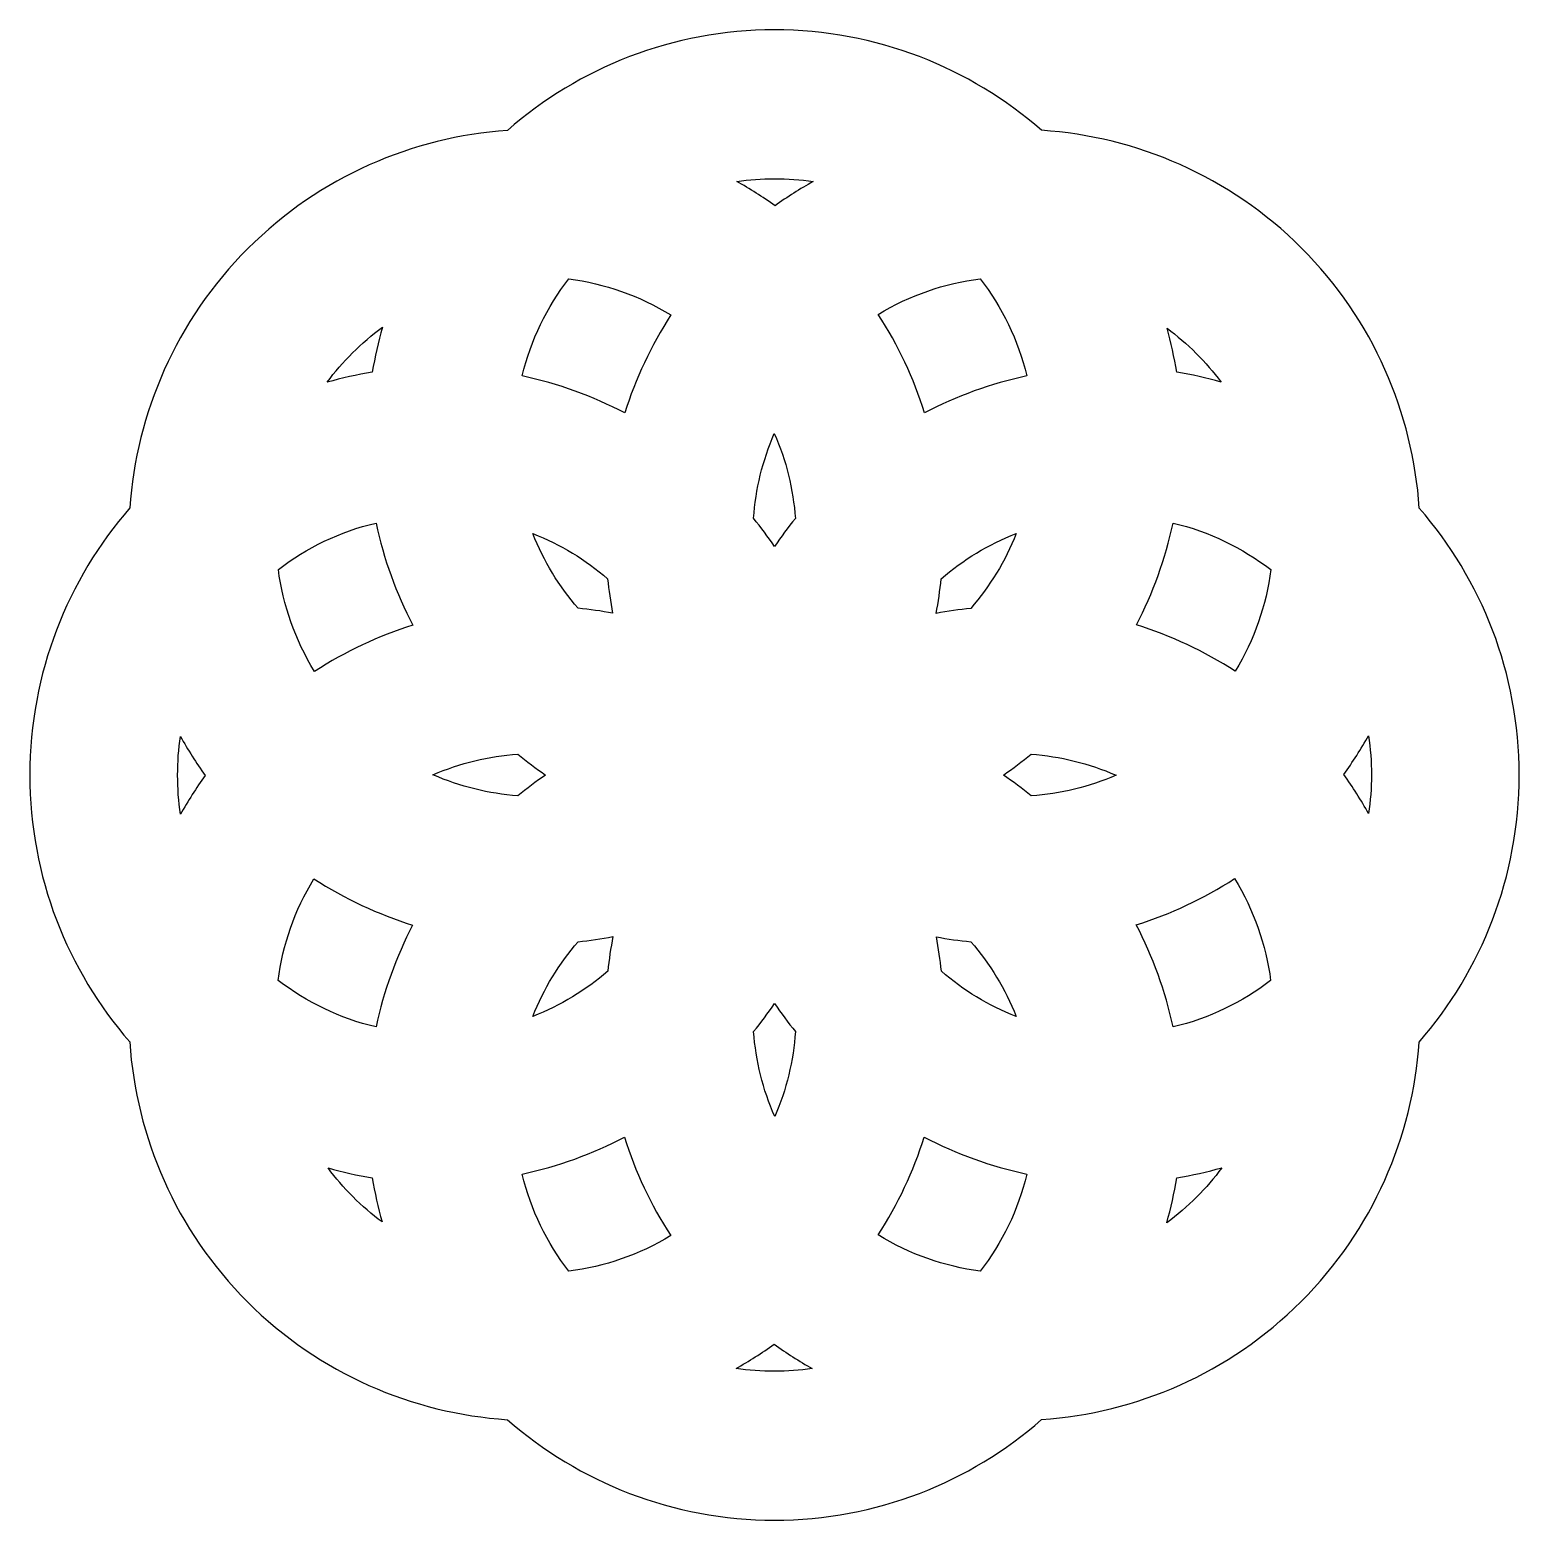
# Model space of a CAD drawing. Extents: x 25 to 573, y 151 to 698.
import ezdxf

# ---------------------------------------------------------------- set-up
doc = ezdxf.new("R2010")
doc.units = 0
doc.layers.add('Layer_1', color=7, linetype='CONTINUOUS')

msp = doc.modelspace()

# ---------------------------------------------------------------- linework, layer by layer
at = {"layer": 'Layer_1', "color": 7}
for points in [[(298.996427, 698.289762), (298.996427, 698.289762)], [(298.996427, 643.589733), (298.996427, 643.589733)], [(223.471429, 606.789601), (223.471429, 606.789601)], [(374.546425, 606.814769), (374.546425, 606.814769)], [(154.946437, 589.014633), (154.946437, 589.014633)], [(443.196423, 588.689623), (443.196423, 588.689623)], [(298.946428, 549.989624), (298.946428, 549.989624)], [(152.621435, 517.089616), (152.621435, 517.089616)], [(445.421419, 517.089616), (445.421419, 517.089616)], [(210.246431, 513.189422), (210.246431, 513.189422)], [(387.796423, 513.214589), (387.796423, 513.214589)], [(80.771438, 438.689419), (80.771438, 438.689419)], [(517.221445, 438.964374), (517.221445, 438.964374)], [(204.696431, 432.189422), (204.696431, 432.189422)], [(393.296424, 432.164255), (393.296424, 432.164255)], [(129.796433, 386.388902), (129.796433, 386.388902)], [(467.996417, 386.439237), (467.996417, 386.439237)], [(239.64643, 365.138931), (239.64643, 365.138931)], [(358.471424, 365.063918), (358.471424, 365.063918)], [(299.021427, 340.563913), (299.021427, 340.563913)], [(243.896431, 291.438556), (243.896431, 291.438556)], [(354.021425, 291.488891), (354.021425, 291.488891)], [(134.996437, 280.138557), (134.996437, 280.138557)], [(463.346421, 280.21357), (463.346421, 280.21357)], [(298.846429, 215.413542), (298.846429, 215.413542)]]:
    msp.add_lwpolyline(points, dxfattribs=at)
for points in [[(298.996427, 698.289762), (261.557579, 698.289762), (227.210754, 684.329698), (200.871432, 661.339744)], [(397.121423, 661.364771), (370.781003, 684.340884), (336.42272, 698.289762), (298.996427, 698.289762)], [(200.871432, 661.339744), (166.119375, 658.870532), (132.050343, 644.418653), (105.571439, 617.939714)], [(492.596442, 618.114768), (466.136022, 644.575111), (431.984839, 658.985813), (397.121423, 661.364771)], [(285.146429, 642.589744), (289.66668, 643.235011), (294.283498, 643.589733), (298.996427, 643.589733)], [(299.196425, 633.639761), (294.657144, 636.911117), (289.953198, 639.889341), (285.146429, 642.589744)], [(298.996427, 643.589733), (303.822051, 643.589733), (308.573054, 643.215716), (313.196429, 642.539759)], [(313.196429, 642.539759), (308.405459, 639.848933), (303.72566, 636.897764), (299.196425, 633.639761)], [(105.571439, 617.939714), (79.086012, 591.454343), (64.635342, 557.375656), (62.171437, 522.614721)], [(535.871403, 522.589763), (533.495032, 557.46605), (519.063916, 591.647293), (492.596442, 618.114768)], [(206.296434, 571.139624), (209.495566, 584.330751), (215.434908, 596.418353), (223.471429, 606.789601)], [(223.471429, 606.789601), (236.52696, 605.095129), (249.328088, 600.677953), (260.971428, 593.514582)], [(337.121426, 593.739762), (348.734292, 600.821687), (361.502255, 605.169793), (374.546425, 606.814769)], [(374.546425, 606.814769), (382.594867, 596.438627), (388.518199, 584.340398), (391.721421, 571.139764)], [(260.971428, 593.514582), (253.629697, 582.182635), (247.969861, 570.05868), (243.99643, 557.514637)], [(354.121424, 557.58972), (350.155214, 570.200596), (344.483542, 582.367826), (337.121426, 593.739762)], [(143.971434, 579.564585), (147.445843, 583.039029), (151.117362, 586.185526), (154.946437, 589.014633)], [(154.946437, 589.014633), (153.421985, 583.62634), (152.187177, 578.102633), (151.271436, 572.489581)], [(443.196423, 588.689623), (446.929071, 585.906237), (450.521271, 582.814758), (453.921422, 579.414629)], [(446.771418, 572.489581), (445.873973, 577.98896), (444.678684, 583.405635), (443.196423, 588.689623)], [(134.671434, 568.814636), (137.458749, 572.564874), (140.563125, 576.156276), (143.971434, 579.564585)], [(453.921422, 579.414629), (457.266637, 576.069378), (460.298042, 572.557393), (463.046417, 568.889579)], [(151.271436, 572.489581), (145.630189, 571.574113), (140.08841, 570.348246), (134.671434, 568.814636)], [(243.99643, 557.514637), (232.241836, 563.657535), (219.587189, 568.294857), (206.296434, 571.139624)], [(391.721421, 571.139764), (378.47273, 568.303875), (365.843635, 563.704165), (354.121424, 557.58972)], [(463.046417, 568.889579), (457.730467, 570.382711), (452.302522, 571.591031), (446.771418, 572.489581)], [(291.32143, 518.814638), (292.058369, 529.468601), (294.612165, 540.015043), (298.946428, 549.989624)], [(298.946428, 549.989624), (303.32744, 539.999383), (305.897909, 529.419525), (306.671425, 518.764583)], [(62.171437, 522.614721), (39.331984, 496.29231), (25.446437, 461.972645), (25.446437, 424.514732)], [(572.571425, 424.514732), (572.571425, 461.959991), (558.701684, 496.270778), (535.871403, 522.589763)], [(116.746432, 500.014584), (127.168596, 508.03323), (139.338342, 513.92613), (152.621435, 517.089616)], [(152.621435, 517.089616), (155.451632, 503.857102), (160.039025, 491.264822), (166.12143, 479.564589)], [(299.021427, 508.464573), (296.600292, 512.028431), (294.031278, 515.477707), (291.32143, 518.814638)], [(306.671425, 518.764583), (303.98011, 515.446947), (301.427545, 512.006409), (299.021427, 508.464573)], [(431.971423, 479.66463), (438.029591, 491.336759), (442.598464, 503.894574), (445.421419, 517.089616)], [(445.421419, 517.089616), (458.720487, 513.919139), (470.890352, 508.000442), (481.321401, 499.964598)], [(210.246431, 513.189422), (220.386082, 509.231832), (229.652792, 503.605357), (237.72143, 496.639412)], [(226.871433, 485.789422), (219.872239, 493.836451), (214.229209, 503.085159), (210.246431, 513.189422)], [(360.246425, 496.589636), (368.333491, 503.583825), (377.624026, 509.247701), (387.796423, 513.214589)], [(387.796423, 513.214589), (383.80276, 503.079496), (378.124314, 493.804922), (371.096422, 485.739576)], [(130.046437, 462.56464), (122.886429, 474.198948), (118.44533, 486.968869), (116.746432, 500.014584)], [(481.321401, 499.964598), (479.671461, 486.953069), (475.306437, 474.224954), (468.246422, 462.639584)], [(237.72143, 496.639412), (238.150627, 492.395821), (238.75831, 488.164185), (239.546431, 483.964428)], [(358.396425, 483.889625), (359.199016, 488.09847), (359.804462, 492.337516), (360.246425, 496.589636)], [(239.546431, 483.964428), (235.348442, 484.751472), (231.113087, 485.360875), (226.871433, 485.789422)], [(371.096422, 485.739576), (366.844729, 485.297257), (362.604955, 484.692608), (358.396425, 483.889625)], [(166.12143, 479.564589), (153.541755, 475.592179), (141.409152, 469.922919), (130.046437, 462.56464)], [(468.246422, 462.639584), (456.838335, 470.024987), (444.624819, 475.697603), (431.971423, 479.66463)], [(79.746435, 424.514383), (79.746435, 429.33375), (80.090734, 434.067337), (80.771438, 438.689419)], [(80.771438, 438.689419), (83.519317, 433.769732), (86.551763, 428.980076), (89.896433, 424.339399)], [(508.121435, 424.689367), (511.444315, 429.308932), (514.488674, 434.073), (517.221445, 438.964374)], [(517.221445, 438.964374), (517.929001, 434.255744), (518.296447, 429.428617), (518.296447, 424.514383)], [(173.546431, 424.589396), (183.507477, 428.91513), (194.057848, 431.450686), (204.696431, 432.189422)], [(204.696431, 432.189422), (207.996687, 429.495381), (211.398823, 426.924381), (214.921428, 424.514383)], [(383.096427, 424.514243), (386.611048, 426.918299), (390.003026, 429.477554), (393.296424, 432.164255)], [(393.296424, 432.164255), (403.951953, 431.389305), (414.506302, 428.823688), (424.496423, 424.43923)], [(25.446437, 424.514732), (25.446437, 387.069473), (39.320701, 352.758756), (62.146437, 326.439771)], [(80.796437, 410.064391), (80.08914, 414.773091), (79.746435, 419.600148), (79.746435, 424.514383)], [(89.896433, 424.339399), (86.572659, 419.719274), (83.529971, 414.956394), (80.796437, 410.064391)], [(204.72143, 416.864371), (194.074975, 417.640089), (183.528841, 420.211788), (173.546431, 424.589396)], [(214.921428, 424.514383), (211.408499, 422.111026), (208.013249, 419.550302), (204.72143, 416.864371)], [(393.346424, 416.814245), (390.036163, 419.517305), (386.630406, 422.096974), (383.096427, 424.514243)], [(424.496423, 424.43923), (414.528526, 420.10951), (403.993466, 417.551863), (393.346424, 416.814245)], [(517.246403, 410.339416), (514.498251, 415.259383), (511.466266, 420.048549), (508.121435, 424.689367)], [(518.296447, 424.514383), (518.296447, 419.695085), (517.927463, 414.961498), (517.246403, 410.339416)], [(535.846446, 326.414743), (558.690428, 352.737224), (572.571425, 387.056889), (572.571425, 424.514732)], [(116.696433, 349.063887), (118.348952, 362.079122), (122.730174, 374.800595), (129.796433, 386.388902)], [(129.796433, 386.388902), (141.203596, 379.007763), (153.41965, 373.328855), (166.071431, 369.363925)], [(431.921424, 369.464246), (444.494752, 373.435608), (456.639428, 379.085293), (467.996417, 386.439237)], [(467.996417, 386.439237), (475.14173, 374.82003), (479.569463, 362.066328), (481.271415, 349.039279)], [(166.071431, 369.363925), (160.014703, 357.691797), (155.443621, 345.133982), (152.621435, 331.93894)], [(445.421419, 331.939289), (442.590446, 345.171803), (438.005269, 357.764013), (431.921424, 369.464246)], [(210.246431, 335.838924), (214.233635, 345.954373), (219.886486, 355.210631), (226.896433, 363.263882)], [(226.896433, 363.263882), (231.168582, 363.70697), (235.41787, 364.331823), (239.64643, 365.138931)], [(239.64643, 365.138931), (238.843132, 360.929037), (238.213881, 356.692018), (237.77143, 352.438919)], [(358.471424, 365.063918), (362.669783, 364.276454), (366.904383, 363.66782), (371.146421, 363.238924)], [(360.296424, 352.388934), (359.86671, 356.639306), (359.261131, 360.857379), (358.471424, 365.063918)], [(371.146421, 363.238924), (378.152781, 355.186162), (383.811596, 345.926549), (387.796423, 335.813896)], [(237.77143, 352.438919), (229.690424, 345.451792), (220.408258, 339.805183), (210.246431, 335.838924)], [(387.796423, 335.813896), (377.646425, 339.772115), (368.370977, 345.415928), (360.296424, 352.388934)], [(152.621435, 331.93894), (139.314516, 335.108018), (127.13104, 341.02329), (116.696433, 349.063887)], [(481.271415, 349.039279), (470.850098, 341.020633), (458.701821, 335.105291), (445.421419, 331.939289)], [(291.346429, 330.238945), (294.048105, 333.567277), (296.606913, 337.009842), (299.021427, 340.563913)], [(299.021427, 340.563913), (301.434145, 337.012429), (303.996972, 333.56497), (306.696425, 330.238945)], [(299.096426, 299.013904), (294.711968, 309.004074), (292.121365, 319.583374), (291.346429, 330.238945)], [(306.696425, 330.238945), (305.963226, 319.574356), (303.433388, 308.997852), (299.096426, 299.013904)], [(62.146437, 326.439771), (64.519537, 291.56656), (78.953911, 257.407268), (105.421434, 230.939724)], [(492.446416, 231.064793), (518.931856, 257.550164), (533.385693, 291.650592), (535.846446, 326.414743)], [(206.296434, 277.888582), (219.5459, 280.72447), (232.172779, 285.324111), (243.896431, 291.438556)], [(243.896431, 291.438556), (247.861564, 278.830056), (253.535591, 266.658772), (260.896429, 255.288584)], [(337.071426, 255.538931), (344.400616, 266.858015), (350.052321, 278.960438), (354.021425, 291.488891)], [(354.021425, 291.488891), (365.771621, 285.348719), (378.43537, 280.732789), (391.721421, 277.888932)], [(134.996437, 280.138557), (140.31108, 278.646823), (145.74166, 277.435986), (151.271436, 276.538555)], [(144.096433, 269.613577), (140.759704, 272.950299), (137.73915, 276.48102), (134.996437, 280.138557)], [(446.771418, 276.538555), (452.405261, 277.453813), (457.936142, 278.681848), (463.346421, 280.21357)], [(463.346421, 280.21357), (460.559323, 276.463053), (457.479736, 272.87186), (454.07142, 269.463551)], [(151.271436, 276.538555), (152.170161, 271.027711), (153.360625, 265.608169), (154.846431, 260.313556)], [(223.496429, 242.213577), (215.448952, 252.591047), (209.498425, 264.68564), (206.296434, 277.888582)], [(391.721421, 277.888932), (388.521072, 264.700112), (382.608848, 252.608804), (374.571425, 242.238954)], [(443.121424, 260.013573), (444.646183, 265.402495), (445.855664, 270.924874), (446.771418, 276.538555)], [(154.846431, 260.313556), (151.103457, 263.102534), (147.505112, 266.204918), (144.096433, 269.613577)], [(454.07142, 269.463551), (450.60668, 265.998825), (446.93918, 262.836318), (443.121424, 260.013573)], [(260.896429, 255.288584), (249.290763, 248.2133), (236.532692, 243.858903), (223.496429, 242.213577)], [(374.571425, 242.238954), (361.508386, 243.934755), (348.720184, 248.370457), (337.071426, 255.538931)], [(105.421434, 230.939724), (131.881833, 204.479381), (166.0298, 190.046937), (200.896431, 187.664763)], [(397.146423, 187.68979), (431.901688, 190.155716), (465.967511, 204.585854), (492.446416, 231.064793)], [(284.871425, 206.463559), (289.665562, 209.156692), (294.314573, 212.152323), (298.846429, 215.413542)], [(298.846429, 215.413542), (303.390212, 212.138971), (308.084573, 209.141172), (312.896425, 206.438601)], [(298.996427, 205.438543), (294.188938, 205.438543), (289.477973, 205.792635), (284.871425, 206.463559)], [(312.896425, 206.438601), (308.368127, 205.791027), (303.717851, 205.438543), (298.996427, 205.438543)], [(200.896431, 187.664763), (227.232307, 164.688581), (261.570135, 150.739772), (298.996427, 150.739772)], [(298.996427, 150.739772), (336.435276, 150.739772), (370.802542, 164.699836), (397.146423, 187.68979)]]:
    msp.add_open_spline(points, degree=3, dxfattribs=at)

doc.saveas('drawing.dxf')
